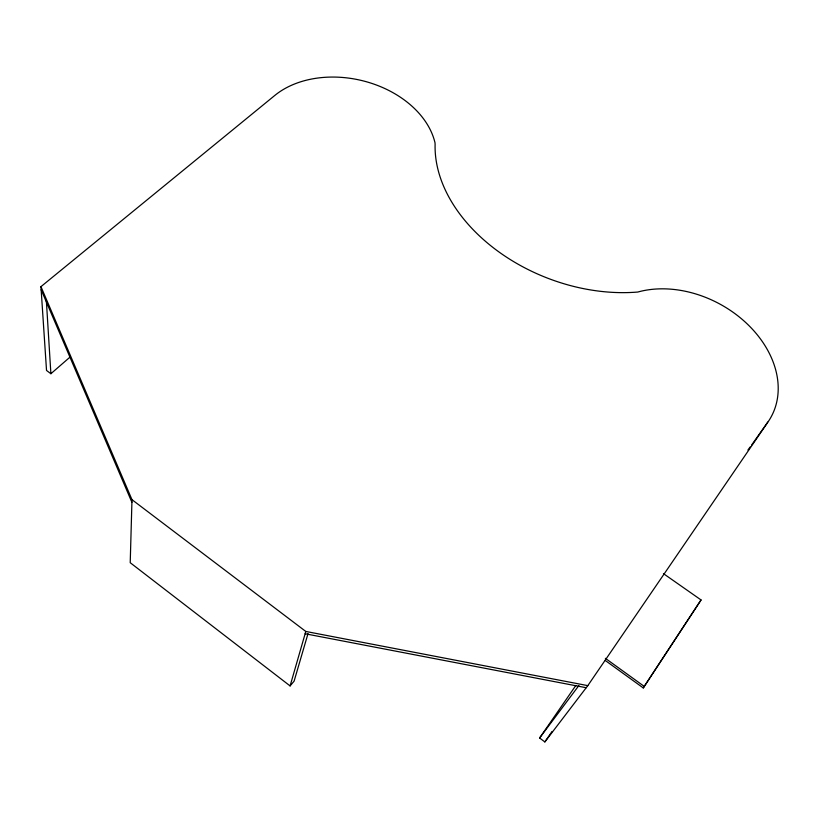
<?xml version="1.0" encoding="UTF-8"?>
<svg xmlns="http://www.w3.org/2000/svg" width="819" height="819" viewBox="0 0 819 819"><rect width="100%" height="100%" fill="white"/><g stroke="black" fill="none" stroke-linecap="round" stroke-linejoin="round"><path stroke-width="1.23" d="M575.89 685.39L539.608 738.001L544.86 741.922L587.807 685.636L768.253 421.59A98.843 74.437 28.6 0 0 748.904 325.573A98.843 74.437 28.6 0 0 637.796 292.035A157.657 111.323 21.2 0 1 435.104 144.4L435.002 142.762A91.902 66.585 13 0 0 368.069 82.228A91.902 66.585 13 0 0 274.846 95.413L40.95 286.65L131.982 499.672L130.221 562.714L290.09 685.923L294.113 681.121L308.026 633.568M290.09 685.923L305.794 631.449L131.982 499.672M605.302 660.493L643.263 687.94L701.044 599.948L663.441 573.628M643.263 687.94L701.044 599.948M544.86 741.922L552.037 731.469M747.921 450.02L750.204 446.939M751.719 444.891L766.359 424.16A98.556 74.345 28.6 0 0 767.69 422.102M539.608 738.001L578.9 685.513M40.95 286.65L46.529 370.464L50.891 373.72L70.199 356.941M305.794 631.449L587.807 685.636M305.129 633.752L586.209 687.725M605.364 658.322L644.44 686.557M41.155 289.731L131.91 502.323M46.355 300.737L50.891 373.72"/></g></svg>
